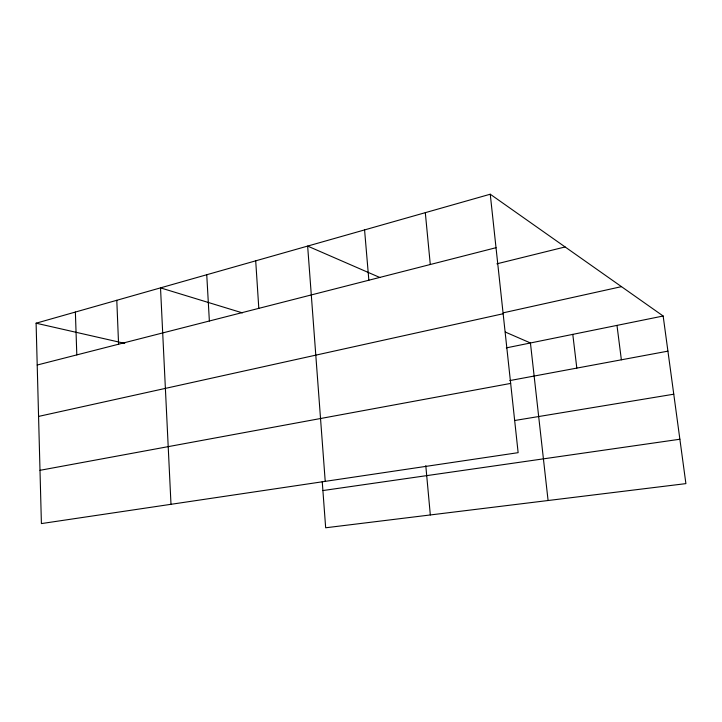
<?xml version="1.0" encoding="UTF-8"?>
<svg xmlns="http://www.w3.org/2000/svg" width="722" height="722" viewBox="0 0 722 722"><rect width="100%" height="100%" fill="white"/><g stroke="black" fill="none" stroke-linecap="round" stroke-linejoin="round"><path stroke-width="1.08" d="M490.247 194.218L518.134 452.667L41.407 523.585L36.1 323.203L490.247 194.218L663.157 316.01L685.9 483.623L325.667 527.782L322.238 481.646M37.21 365.025L496.023 247.7M496.889 263.819L565.109 246.951M503.36 312.797L621.471 286.643M38.573 416.413L503.144 313.745M506.33 347.878L663.157 316.01M509.858 380.566L667.922 351.145M39.999 470.311L510.662 383.418M514.831 420.484L673.77 394.203M322.905 490.554L679.88 439.238M36.1 323.203L124.735 343.374M242.421 312.888L160.519 287.87L170.997 504.308M379.916 277.519L307.644 246.085L325.225 481.366M505.319 332.057L530.435 342.977L548.088 500.517M616.985 325.396L621.371 359.809M572.79 334.376L576.815 368.103M425.312 212.665L430.285 264.514M425.79 465.645L430.321 514.948M364.574 229.912L368.852 280.226M255.705 260.832L258.81 308.357M206.745 274.739L209.362 321.001M116.793 300.289L118.579 344.223M75.377 312.048L76.812 354.899"/></g></svg>
